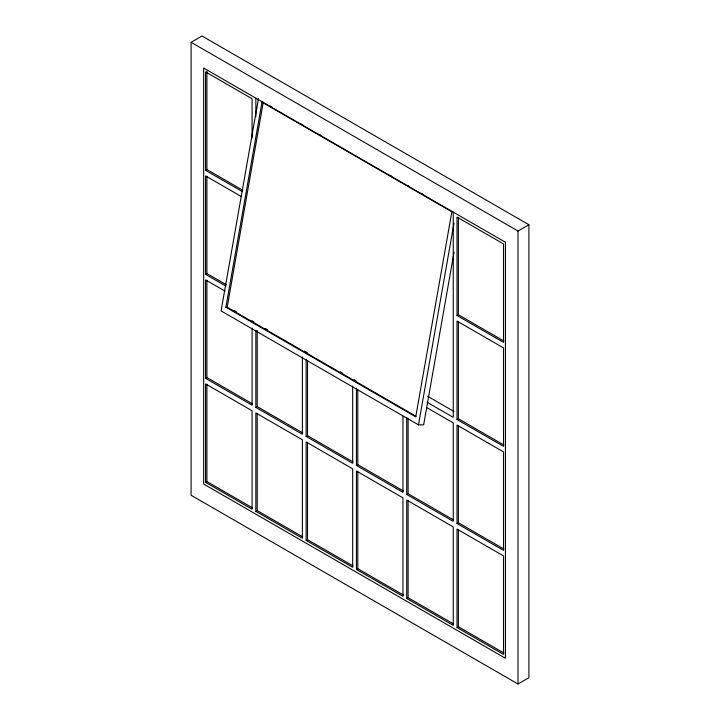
<?xml version="1.0" encoding="UTF-8"?>
<svg xmlns="http://www.w3.org/2000/svg" width="720" height="720" viewBox="0 0 720 720"><rect width="100%" height="100%" fill="white"/><g stroke="black" fill="none" stroke-linecap="round" stroke-linejoin="round"><path stroke-width="1.08" d="M258.48 98.559L221.076 310.914L418.473 424.881L423.648 424.818L454.032 252.306M261.999 102.177L451.854 211.788L415.737 416.844L225.882 307.233L261.999 102.177L263.286 102.159L227.169 307.215L416.052 416.268M418.473 424.881L454.005 223.173M191.097 42.291L201.996 36L528.903 224.739L528.903 677.709L518.004 684L191.097 495.261L191.097 42.291L518.004 231.03L528.903 224.739M252.081 137.916L252.081 98.757L205.56 71.901L205.56 170.352L206.919 169.569L242.784 190.269M241.416 196.605L205.56 175.896L205.56 274.356L206.919 273.564L226.305 284.76M224.946 291.087L205.56 279.9L205.56 378.351L206.919 377.568L252.477 403.866M255.852 330.192L255.852 407.385L257.211 406.602L302.769 432.9M457.02 315.531L503.541 342.396L503.541 243.945L457.02 217.08L457.02 315.531L458.388 314.748L503.937 341.046M205.56 482.346L252.081 509.211L252.081 410.76L205.56 383.895L205.56 482.346L206.919 481.563L252.477 507.861M306.144 359.226L306.144 436.428L307.503 435.636L353.061 461.934M255.852 511.389L302.373 538.245L302.373 439.794L255.852 412.938L255.852 511.389L257.211 510.597L302.769 536.895M356.436 388.269L356.436 465.462L357.804 464.67L403.353 490.977M457.02 419.535L503.541 446.391L503.541 347.94L457.02 321.084L457.02 419.535L458.388 418.743L503.937 445.05M306.144 540.423L352.665 567.279L352.665 468.828L306.144 441.972L306.144 540.423L307.503 539.64L353.061 565.938M406.728 417.303L406.728 494.496L408.096 493.713L453.645 520.011M356.436 569.457L402.957 596.313L402.957 497.862L356.436 471.006L356.436 569.457L357.804 568.674L403.353 594.972M457.02 523.53L503.541 550.395L503.541 451.935L457.02 425.079L457.02 523.53L458.388 522.747L503.937 549.045M406.728 598.491L453.249 625.356L453.249 526.905L406.728 500.04L406.728 598.491L408.096 597.708L453.645 624.006M457.02 627.534L503.541 654.39L503.541 555.939L457.02 529.083L457.02 627.534L458.388 626.742L503.937 653.04M225.882 307.233L227.169 307.215M269.127 105.534L272.052 107.217M301.257 124.083L303.21 125.208M318.789 134.199L320.733 135.324M389.862 175.23L391.806 176.355M407.385 185.355L409.329 186.48M421.011 193.221L422.964 194.346M205.56 170.352L242.388 191.619M427.581 396.243L453.834 411.399M205.56 274.356L225.909 286.101M426.996 402.201L453.249 417.357L453.249 212.13M427.086 407.799L453.249 422.901L453.249 521.352L406.728 494.496M234.306 310.572L236.25 311.697M251.829 320.688L253.782 321.813M265.464 328.563L267.408 329.688M304.407 351.045L307.332 352.728M340.434 371.844L342.378 372.969M354.06 379.71L356.013 380.835M205.56 378.351L252.081 405.207L252.081 328.014M255.852 407.385L302.373 434.25L302.373 357.048M306.144 436.428L352.665 463.284L352.665 386.091M356.436 465.462L402.957 492.318L402.957 416.241M518.004 231.03L518.004 684M458.388 217.413L458.388 314.748M458.388 321.417L458.388 418.743M458.388 425.412L458.388 522.747M458.388 529.416L458.388 626.742M408.096 418.752L408.096 493.713M408.096 500.373L408.096 597.708M357.804 389.718L357.804 464.67M357.804 471.339L357.804 568.674M307.503 360.675L307.503 435.636M307.503 442.305L307.503 539.64M257.211 330.525L257.211 406.602M257.211 413.262L257.211 510.597M255.852 98.163L255.852 116.721M206.919 71.118L206.919 169.569M206.919 176.229L206.919 273.564M206.919 280.233L206.919 377.568M206.919 384.228L206.919 481.563M505.431 242.253L203.67 68.04L203.67 484.038L505.431 658.251L505.431 242.253"/></g></svg>
